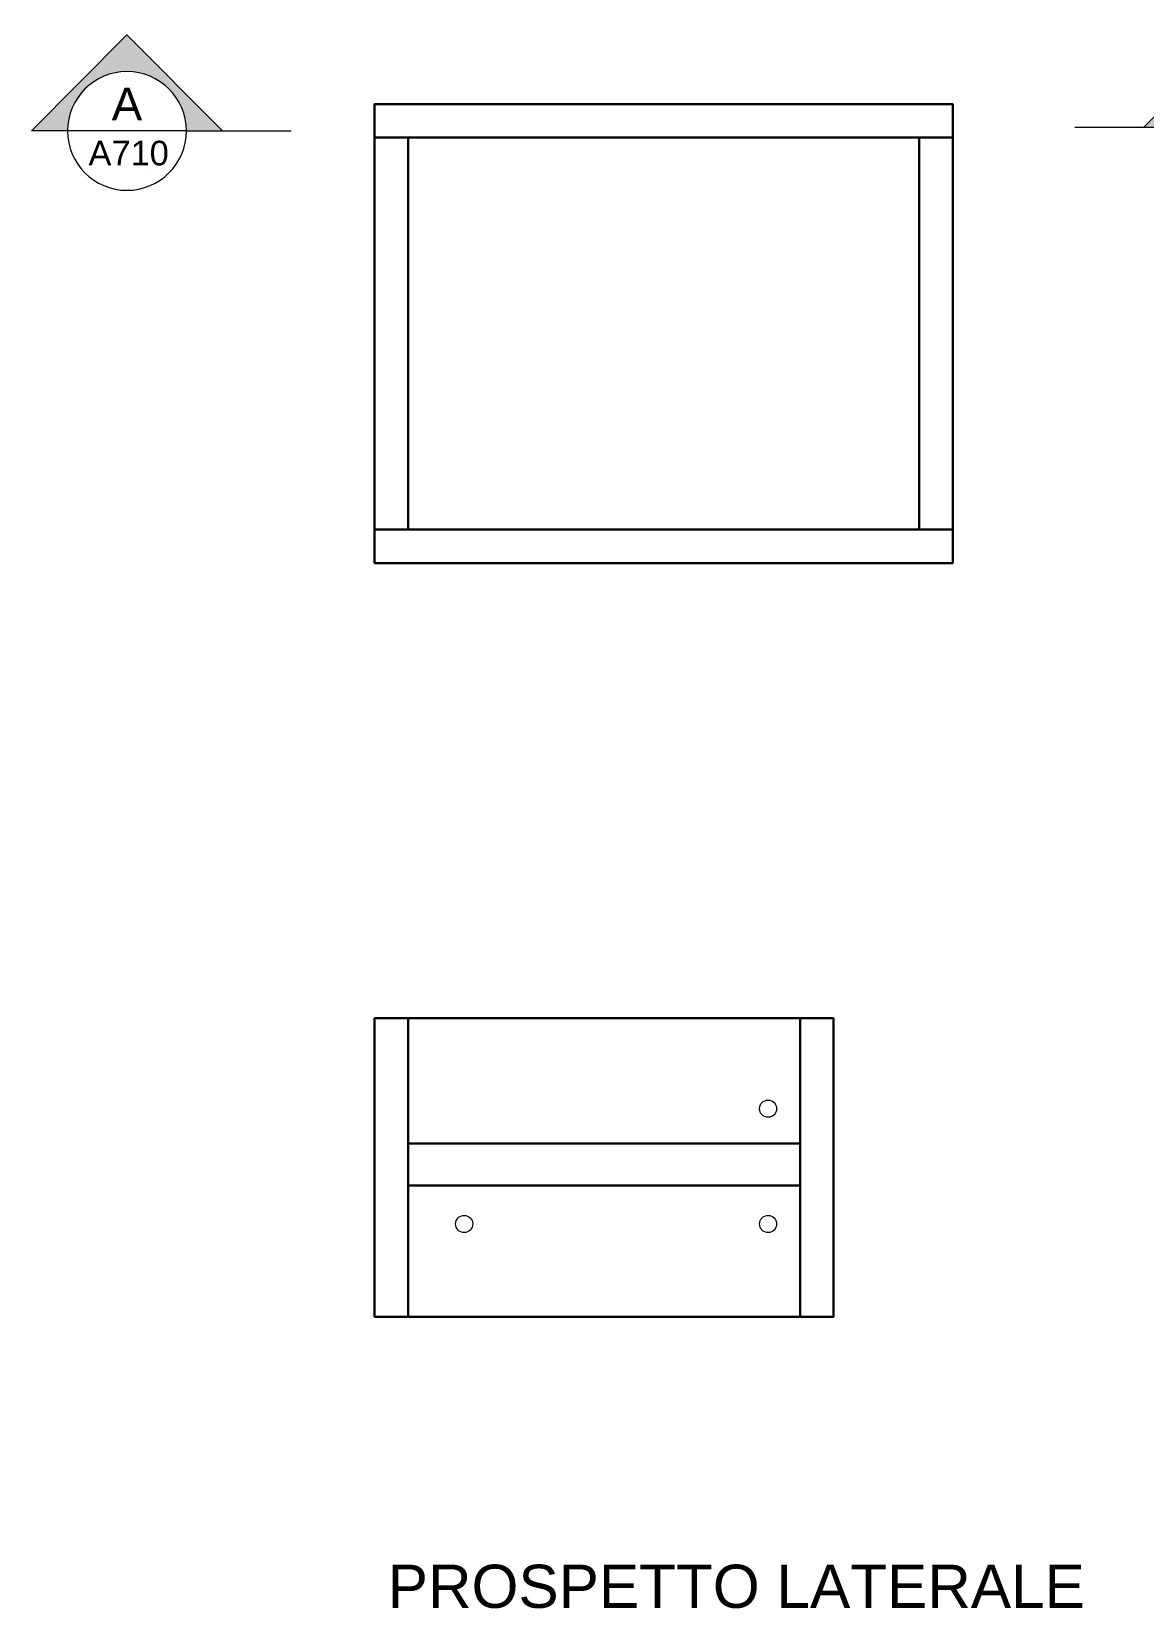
# Model space of a CAD drawing. Header units: inches. Extents: x -15438 to 28214, y -5168 to 29336.
# Drawn here: x 5167 to 5831, y 11181 to 12122 of the extents above; entities that cross this region are included whole.
import ezdxf
from ezdxf.enums import TextEntityAlignment as Align

# ---------------------------------------------------------------- set-up
doc = ezdxf.new("R2010")
doc.units = ezdxf.units.IN
doc.header["$MEASUREMENT"] = 0
doc.linetypes.add('DASHDOT', pattern=[1, 0.5, -0.25, 0, -0.25])
for name, color, linetype, lineweight in [('A-ANNO-SYMB', 3, 'Continuous', 18), ('Arredi', 1, 'Continuous', 30), ('Dettagli', 210, 'Continuous', 5), ('quote', 2, 'Continuous', 9), ('Simbologia', 8, 'DASHDOT', 18)]:
    doc.layers.add(name, color=color, linetype=linetype, lineweight=lineweight)
doc.layers.add('Testo', color=1, linetype='Continuous')
doc.styles.add('ARIAL', font='Arial.ttf')
doc.styles.get("Standard").update_dxf_attribs({"font": 'Arial.ttf'})

# ---------------------------------------------------------------- blocks, each defined once
blk = doc.blocks.new('SYMBOL')
at = {"layer": 'A-ANNO-SYMB', "linetype": 'Continuous', "lineweight": 20}
h = blk.add_hatch(color=256, dxfattribs=at)
h.dxf.hatch_style = 1
h.paths.add_polyline_path([(11.2063, 4.9481), (11.316, 4.9481, -1), (11.678, 4.9481), (11.7877, 4.9481), (11.497, 5.2405)])
at = {"linetype": 'Continuous', "lineweight": 20}
blk.add_line((11.316, 4.9481), (11.678, 4.9481), dxfattribs=at)
at = {"layer": 'A-ANNO-SYMB', "linetype": 'Continuous', "lineweight": 20}
for p, q in [((11.2063, 4.9481), (11.497, 5.2405)), ((11.7877, 4.9481), (11.497, 5.2405)), ((11.316, 4.9481), (11.2063, 4.9481)), ((11.678, 4.9481), (11.7877, 4.9481))]:
    blk.add_line(p, q, dxfattribs=at)
blk.add_circle((11.497, 4.9481), 0.181, dxfattribs=at)
for tag, p in [('TAVOLA', (11.497, 5.08)), ('SEZIONE', (11.497, 4.9181))]:
    blk.add_attdef(tag, text='', height=0.1, dxfattribs=at).set_placement(p, align=Align.TOP_CENTER)

msp = doc.modelspace()

# ---------------------------------------------------------------- linework, layer by layer
at = {"layer": 'Arredi'}
for p, q in [((5372.13, 12058.836), (5717.13, 12058.836)), ((5392.13, 12058.836), (5392.13, 11824.9)), ((5697.13, 12058.836), (5697.13, 11824.9)), ((5372.13, 11824.9), (5717.13, 11824.9))]:
    msp.add_line(p, q, dxfattribs=at)
for points in [[(5717.13, 11804.9), (5372.13, 11804.9), (5372.13, 12078.836), (5717.13, 12078.836)], [(5697.13, 11824.9), (5392.13, 11824.9), (5392.13, 12058.836), (5697.13, 12058.836)], [(5372.13, 11533.179), (5392.13, 11533.179), (5392.13, 11354.989), (5372.13, 11354.989)], [(5626.066, 11533.179), (5646.066, 11533.179), (5646.066, 11354.989), (5626.066, 11354.989)]]:
    msp.add_lwpolyline(points, close=True, dxfattribs=at)
for points in [[(5646.066, 11533.179), (5372.13, 11533.179), (5372.13, 11354.989), (5646.066, 11354.989)], [(5392.13, 11458.445), (5626.066, 11458.445)], [(5626.066, 11433.423), (5392.13, 11433.423)]]:
    msp.add_lwpolyline(points, dxfattribs=at)
at = {"layer": 'Dettagli'}
for centre in [(5606.947, 11479.182), (5425.553, 11410.39), (5606.947, 11410.39)]:
    msp.add_circle(centre, 5.119, dxfattribs=at)
at = {"layer": 'quote'}
for p, q in [((5281.306, 12062.863), (5322.299, 12062.863)), ((5830.964, 12064.905), (5789.972, 12064.905))]:
    msp.add_line(p, q, dxfattribs=at)
at = {"layer": 'Simbologia'}
msp.add_line((5239.264, 12037.314), (5239.264, 12037.314), dxfattribs=at)

# ---------------------------------------------------------------- block references
at = {"layer": 'Simbologia', "linetype": 'Continuous', "lineweight": 20}
ref = msp.add_blockref('SYMBOL', (7476.534, 11093.56), dxfattribs=dict(at, xscale=-195.8928683863769, yscale=195.8928683863769, zscale=195.8928683863769))
ref.add_attrib('SEZIONE', 'A', dxfattribs={"layer": '0', "linetype": 'Continuous', "lineweight": 20, "height": 19.589, "style": 'ARIAL'}).set_placement((5224.352, 12088.694), align=Align.TOP_CENTER)
ref.add_attrib('TAVOLA', 'A710', dxfattribs={"layer": '0', "linetype": 'Continuous', "lineweight": 20, "height": 14.692, "style": 'ARIAL'}).set_placement((5225.354, 12056.986), align=Align.TOP_CENTER)
ref = msp.add_blockref('SYMBOL', (3635.736, 11095.603), dxfattribs=dict(at, xscale=195.8928683863769, yscale=195.8928683863769, zscale=195.8928683863769))
ref.add_attrib('SEZIONE', 'A', dxfattribs={"layer": '0', "linetype": 'Continuous', "lineweight": 20, "height": 19.589, "style": 'ARIAL'}).set_placement((5887.918, 12090.736), align=Align.TOP_CENTER)
ref.add_attrib('TAVOLA', 'A710', dxfattribs={"layer": '0', "linetype": 'Continuous', "lineweight": 20, "height": 14.692, "style": 'ARIAL'}).set_placement((5887.918, 12059.028), align=Align.TOP_CENTER)

# ---------------------------------------------------------------- texts
at = {"layer": 'Testo', "insert": (5379.982, 11206.995), "char_height": 25.76531, "attachment_point": 1}
msp.add_mtext_dynamic_manual_height_columns('PROSPETTO LATERALE', width=765.17668, gutter_width=25, heights=[0], dxfattribs=at)

doc.saveas('drawing.dxf')
